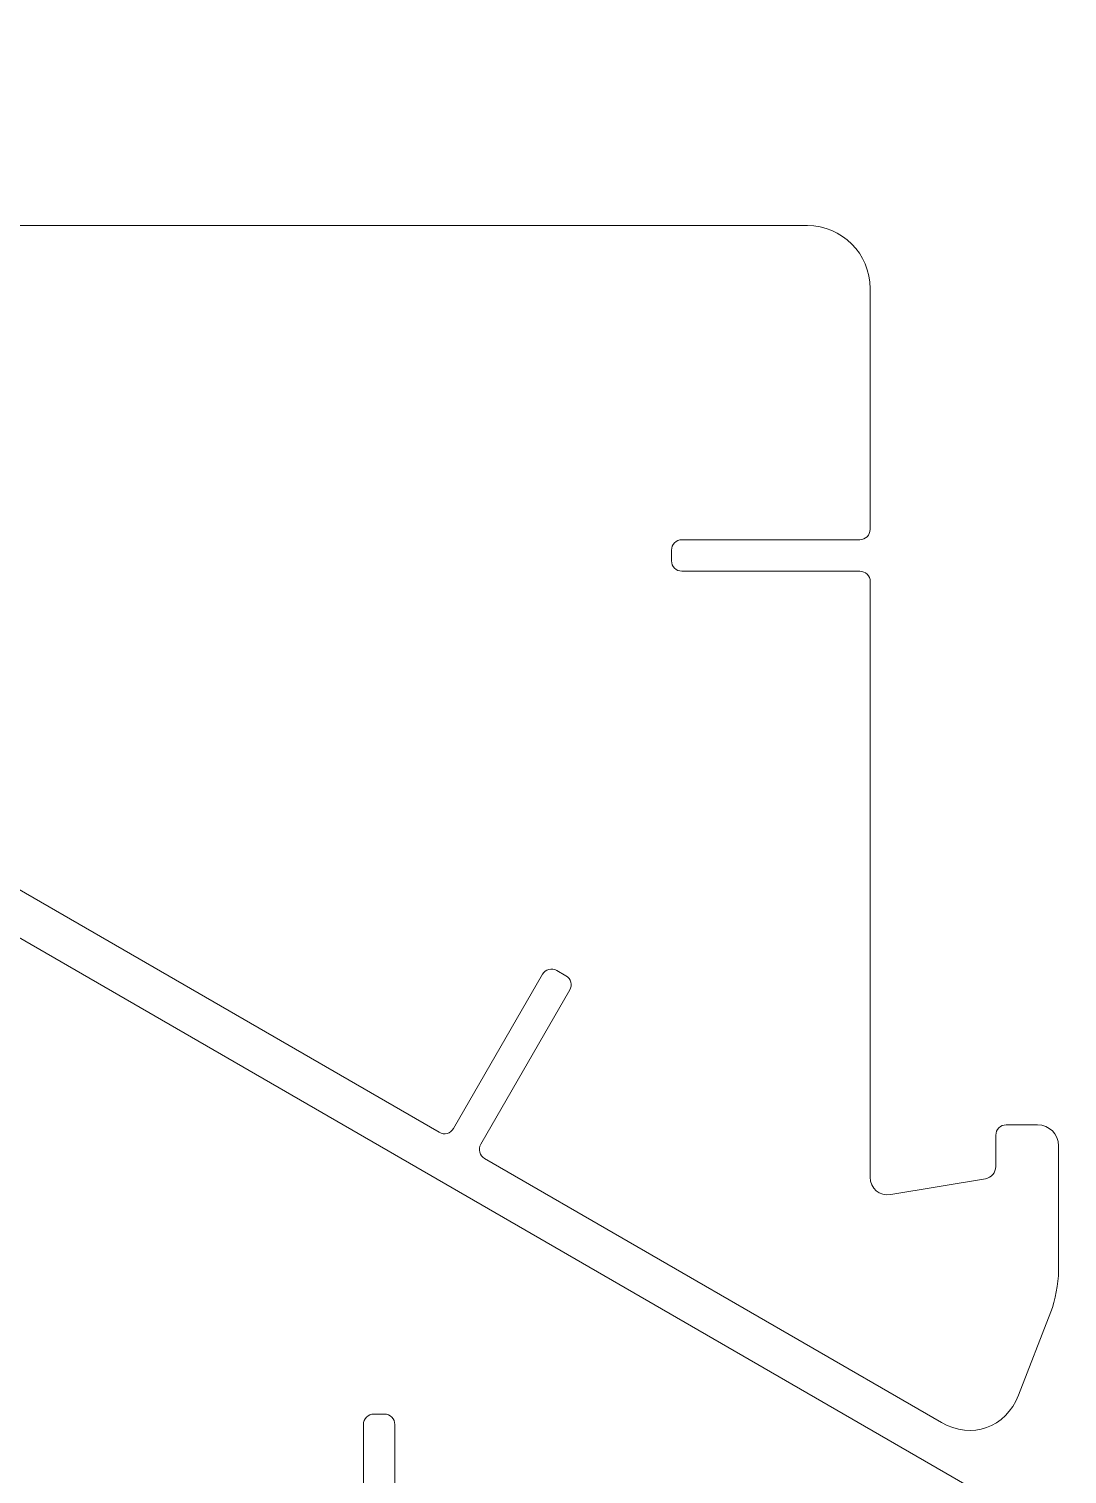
# Model space of a CAD drawing. Header units: inches. Extents: x 11 to 870, y -309 to 19.
# Drawn here: x 110.5 to 209.7, y -161.6 to -23.5 of the extents above; entities that cross this region are included whole.
import ezdxf

# ---------------------------------------------------------------- set-up
doc = ezdxf.new("R2010")
doc.units = ezdxf.units.IN
doc.header["$MEASUREMENT"] = 0
doc.layers.add('Layer 1', color=7, linetype='Continuous')

msp = doc.modelspace()

# ---------------------------------------------------------------- linework, layer by layer
at = {"layer": 'Layer 1', "color": 1, "lineweight": 9}
for points in [[(203.93, -128.21), (203.37, -128.21), (202.93, -128.66), (202.93, -129.21), (202.93, -129.21), (202.93, -132.21), (202.93, -132.21), (202.93, -132.76), (202.49, -133.28), (201.94, -133.37), (201.94, -133.37), (192.9, -134.88), (192.9, -134.88), (191.81, -135.06), (190.93, -134.31), (190.93, -133.21), (190.93, -133.21), (190.93, -76.33), (190.93, -76.33), (190.93, -75.78), (190.48, -75.33), (189.93, -75.33), (189.93, -75.33), (172.93, -75.33), (172.93, -75.33), (172.37, -75.33), (171.93, -74.88), (171.93, -74.33), (171.93, -74.33), (171.93, -73.33), (171.93, -73.33), (171.93, -72.78), (172.37, -72.33), (172.93, -72.33), (172.93, -72.33), (189.92, -72.33), (189.92, -72.33), (190.48, -72.33), (190.92, -71.88), (190.92, -71.33), (190.92, -71.33), (190.92, -48.32), (190.92, -48.32), (190.92, -45.01), (188.24, -42.32), (184.92, -42.32), (184.92, -42.32), (79.54, -42.32), (79.54, -42.32), (78.98, -42.32), (78.54, -42.77), (78.54, -43.32), (78.54, -43.32), (78.54, -60.32), (78.54, -60.32), (78.54, -60.88), (78.09, -61.32), (77.54, -61.32), (77.54, -61.32), (76.54, -61.32), (76.54, -61.32), (75.98, -61.32), (75.54, -60.88), (75.54, -60.32), (75.54, -60.32), (75.54, -43.32), (75.54, -43.32), (75.54, -42.77), (75.09, -42.32), (74.54, -42.32), (74.54, -42.32), (30.11, -42.32), (30.11, -42.32), (29.01, -42.32), (28.26, -41.44), (28.44, -40.35), (28.44, -40.35), (29.95, -31.31), (29.95, -31.31), (30.04, -30.77), (30.56, -30.32), (31.12, -30.32), (31.12, -30.32), (34.12, -30.32), (34.12, -30.32), (34.67, -30.32), (35.12, -29.88), (35.12, -29.32), (35.12, -29.32), (35.12, -26.32), (35.12, -26.32), (35.12, -25.22), (34.22, -24.26), (33.12, -24.17), (33.12, -24.17), (28.1, -23.79), (28.1, -23.79), (24.79, -23.53), (20.95, -25.75), (19.52, -28.73), (19.52, -28.73), (12.71, -42.91), (12.71, -42.91), (11.28, -45.9), (12.44, -49.66), (15.31, -51.32), (15.31, -51.32), (149.74, -128.93), (149.74, -128.93), (150.21, -129.21), (150.83, -129.04), (151.1, -128.57), (151.1, -128.57), (159.61, -113.83), (159.61, -113.83), (159.88, -113.36), (160.49, -113.19), (160.97, -113.47), (160.97, -113.47), (161.84, -113.97), (161.84, -113.97), (162.32, -114.24), (162.48, -114.86), (162.21, -115.33), (162.21, -115.33), (153.7, -130.07), (153.7, -130.07), (153.42, -130.54), (153.59, -131.16), (154.07, -131.43), (154.07, -131.43), (197.73, -156.64), (197.73, -156.64), (200.6, -158.3), (203.9, -157.14), (205.1, -154.05), (205.1, -154.05), (208.2, -146.07), (208.2, -146.07), (208.6, -145.04), (208.93, -143.31), (208.93, -142.21), (208.93, -142.21), (208.93, -130.21), (208.93, -130.21), (208.93, -129.1), (208.03, -128.21), (206.93, -128.21), (206.93, -128.21), (203.93, -128.21), (203.93, -128.21)], [(17.1, -88.96), (17.65, -88.96), (18.1, -88.51), (18.1, -87.96), (18.1, -87.96), (18.1, -84.96), (18.1, -84.96), (18.1, -84.4), (18.54, -83.88), (19.08, -83.79), (19.08, -83.79), (28.12, -82.28), (28.12, -82.28), (29.21, -82.1), (30.1, -82.85), (30.1, -83.95), (30.1, -83.95), (30.1, -140.83), (30.1, -140.83), (30.1, -141.39), (30.55, -141.83), (31.1, -141.83), (31.1, -141.83), (48.1, -141.83), (48.1, -141.83), (48.65, -141.83), (49.1, -142.28), (49.1, -142.83), (49.1, -142.83), (49.1, -143.83), (49.1, -143.83), (49.1, -144.39), (48.65, -144.83), (48.1, -144.83), (48.1, -144.83), (31.1, -144.83), (31.1, -144.83), (30.55, -144.83), (30.1, -145.28), (30.1, -145.83), (30.1, -145.83), (30.1, -168.84), (30.1, -168.84), (30.1, -172.15), (32.79, -174.84), (36.1, -174.84), (36.1, -174.84), (141.49, -174.84), (141.49, -174.84), (142.04, -174.84), (142.49, -174.39), (142.49, -173.84), (142.49, -173.84), (142.49, -156.84), (142.49, -156.84), (142.49, -156.29), (142.94, -155.84), (143.49, -155.84), (143.49, -155.84), (144.49, -155.84), (144.49, -155.84), (145.04, -155.84), (145.49, -156.29), (145.49, -156.84), (145.49, -156.84), (145.49, -173.84), (145.49, -173.84), (145.49, -174.39), (145.94, -174.84), (146.49, -174.84), (146.49, -174.84), (190.91, -174.84), (190.91, -174.84), (192.01, -174.84), (192.76, -175.72), (192.58, -176.81), (192.58, -176.81), (191.07, -185.85), (191.07, -185.85), (190.98, -186.4), (190.46, -186.84), (189.91, -186.84), (189.91, -186.84), (186.91, -186.84), (186.91, -186.84), (186.36, -186.84), (185.91, -187.29), (185.91, -187.84), (185.91, -187.84), (185.91, -190.84), (185.91, -190.84), (185.91, -191.94), (186.8, -192.91), (187.9, -192.99), (187.9, -192.99), (192.93, -193.38), (192.93, -193.38), (196.23, -193.63), (200.07, -191.42), (201.51, -188.43), (201.51, -188.43), (208.31, -174.25), (208.31, -174.25), (209.75, -171.26), (208.58, -167.5), (205.71, -165.84), (205.71, -165.84), (71.29, -88.23), (71.29, -88.23), (70.81, -87.96), (70.2, -88.12), (69.92, -88.6), (69.92, -88.6), (61.42, -103.33), (61.42, -103.33), (61.14, -103.81), (60.53, -103.97), (60.05, -103.7), (60.05, -103.7), (59.19, -103.2), (59.19, -103.2), (58.71, -102.92), (58.54, -102.31), (58.82, -101.83), (58.82, -101.83), (67.32, -87.1), (67.32, -87.1), (67.6, -86.62), (67.44, -86.01), (66.96, -85.73), (66.96, -85.73), (23.29, -60.52), (23.29, -60.52), (20.42, -58.86), (17.12, -60.03), (15.92, -63.11), (15.92, -63.11), (12.82, -71.09), (12.82, -71.09), (12.42, -72.12), (12.1, -73.85), (12.1, -74.96), (12.1, -74.96), (12.1, -86.96), (12.1, -86.96), (12.1, -88.06), (12.99, -88.96), (14.1, -88.96), (14.1, -88.96), (17.1, -88.96), (17.1, -88.96)]]:
    msp.add_open_spline(points, degree=3, knots=[0, 0, 0, 0, 1, 1, 1, 2, 2, 2, 3, 3, 3, 4, 4, 4, 5, 5, 5, 6, 6, 6, 7, 7, 7, 8, 8, 8, 9, 9, 9, 10, 10, 10, 11, 11, 11, 12, 12, 12, 13, 13, 13, 14, 14, 14, 15, 15, 15, 16, 16, 16, 17, 17, 17, 18, 18, 18, 19, 19, 19, 20, 20, 20, 21, 21, 21, 22, 22, 22, 23, 23, 23, 24, 24, 24, 25, 25, 25, 26, 26, 26, 27, 27, 27, 28, 28, 28, 29, 29, 29, 30, 30, 30, 31, 31, 31, 32, 32, 32, 33, 33, 33, 34, 34, 34, 35, 35, 35, 36, 36, 36, 37, 37, 37, 38, 38, 38, 39, 39, 39, 40, 40, 40, 41, 41, 41, 42, 42, 42, 43, 43, 43, 44, 44, 44, 45, 45, 45, 46, 46, 46, 47, 47, 47, 48, 48, 48, 49, 49, 49, 50, 50, 50, 50], dxfattribs=at)

doc.saveas('drawing.dxf')
